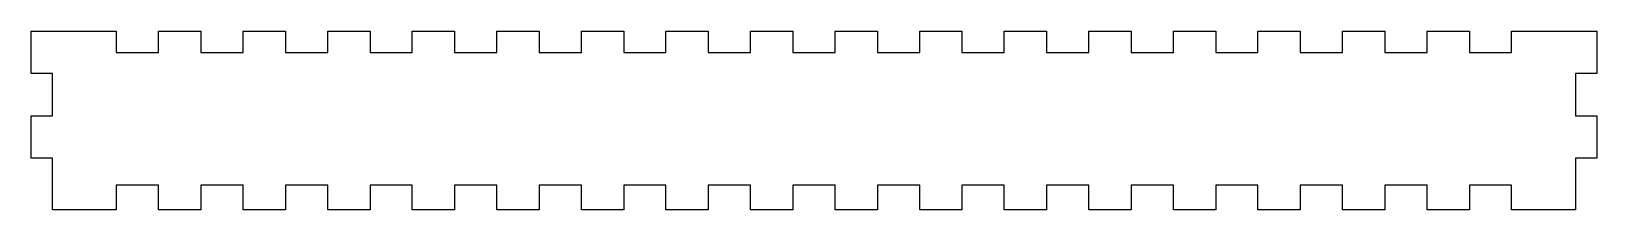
# Model space of a CAD drawing. Header units: millimetres. Extents: x -444 to 0, y 1173 to 1224.
import ezdxf

# ---------------------------------------------------------------- set-up
doc = ezdxf.new("R2010")
doc.units = ezdxf.units.MM
doc.layers.get('0').update_dxf_attribs({"linetype": 'CONTINUOUS'})

msp = doc.modelspace()

# ---------------------------------------------------------------- linework, layer by layer
msp.add_lwpolyline([(-36.13, 1223.68), (-36.13, 1217.68), (-24.13, 1217.68), (-24.13, 1223.68), (0, 1223.68), (0, 1211.68), (-6, 1211.68), (-6, 1199.68), (0, 1199.68), (0, 1187.68), (-6, 1187.68), (-6, 1173), (-24.13, 1173), (-24.13, 1180), (-36.13, 1180), (-36.13, 1173), (-48.13, 1173), (-48.13, 1180), (-60.13, 1180), (-60.13, 1173), (-72.13, 1173), (-72.13, 1180), (-84.13, 1180), (-84.13, 1173), (-96.13, 1173), (-96.13, 1180), (-108.13, 1180), (-108.13, 1173), (-120.13, 1173), (-120.13, 1180), (-132.13, 1180), (-132.13, 1173), (-144.13, 1173), (-144.13, 1180), (-156.13, 1180), (-156.13, 1173), (-168.13, 1173), (-168.13, 1180), (-180.13, 1180), (-180.13, 1173), (-192.13, 1173), (-192.13, 1180), (-204.12, 1180), (-204.12, 1173), (-216.13, 1173), (-216.13, 1180), (-228.13, 1180), (-228.13, 1173), (-240.13, 1173), (-240.13, 1180), (-252.13, 1180), (-252.13, 1173), (-264.13, 1173), (-264.13, 1180), (-276.13, 1180), (-276.13, 1173), (-288.13, 1173), (-288.13, 1180), (-300.13, 1180), (-300.13, 1173), (-312.13, 1173), (-312.13, 1180), (-324.13, 1180), (-324.13, 1173), (-336.13, 1173), (-336.13, 1180), (-348.13, 1180), (-348.13, 1173), (-360.13, 1173), (-360.13, 1180), (-372.13, 1180), (-372.13, 1173), (-384.13, 1173), (-384.13, 1180), (-396.13, 1180), (-396.13, 1173), (-408.13, 1173), (-408.13, 1180), (-420.13, 1180), (-420.13, 1173), (-438.25, 1173), (-438.25, 1187.68), (-444.25, 1187.68), (-444.25, 1199.68), (-438.25, 1199.68), (-438.25, 1211.68), (-444.25, 1211.68), (-444.25, 1223.68), (-420.13, 1223.68), (-420.13, 1217.68), (-408.13, 1217.68), (-408.13, 1223.68), (-396.13, 1223.68), (-396.13, 1217.68), (-384.13, 1217.68), (-384.13, 1223.68), (-372.13, 1223.68), (-372.13, 1217.68), (-360.13, 1217.68), (-360.13, 1223.68), (-348.13, 1223.68), (-348.13, 1217.68), (-336.13, 1217.68), (-336.13, 1223.68), (-324.13, 1223.68), (-324.13, 1217.68), (-312.13, 1217.68), (-312.13, 1223.68), (-300.13, 1223.68), (-300.13, 1217.68), (-288.13, 1217.68), (-288.13, 1223.68), (-276.13, 1223.68), (-276.13, 1217.68), (-264.13, 1217.68), (-264.13, 1223.68), (-252.13, 1223.68), (-252.13, 1217.68), (-240.13, 1217.68), (-240.13, 1223.68), (-228.13, 1223.68), (-228.13, 1217.68), (-216.13, 1217.68), (-216.13, 1223.68), (-204.12, 1223.68), (-204.12, 1217.68), (-192.13, 1217.68), (-192.13, 1223.68), (-180.13, 1223.68), (-180.13, 1217.68), (-168.13, 1217.68), (-168.13, 1223.68), (-156.13, 1223.68), (-156.13, 1217.68), (-144.13, 1217.68), (-144.13, 1223.68), (-132.13, 1223.68), (-132.13, 1217.68), (-120.13, 1217.68), (-120.13, 1223.68), (-108.13, 1223.68), (-108.13, 1217.68), (-96.13, 1217.68), (-96.13, 1223.68), (-84.13, 1223.68), (-84.13, 1217.68), (-72.13, 1217.68), (-72.13, 1223.68), (-60.13, 1223.68), (-60.13, 1217.68), (-48.13, 1217.68), (-48.13, 1223.68)], close=True)

doc.saveas('drawing.dxf')
